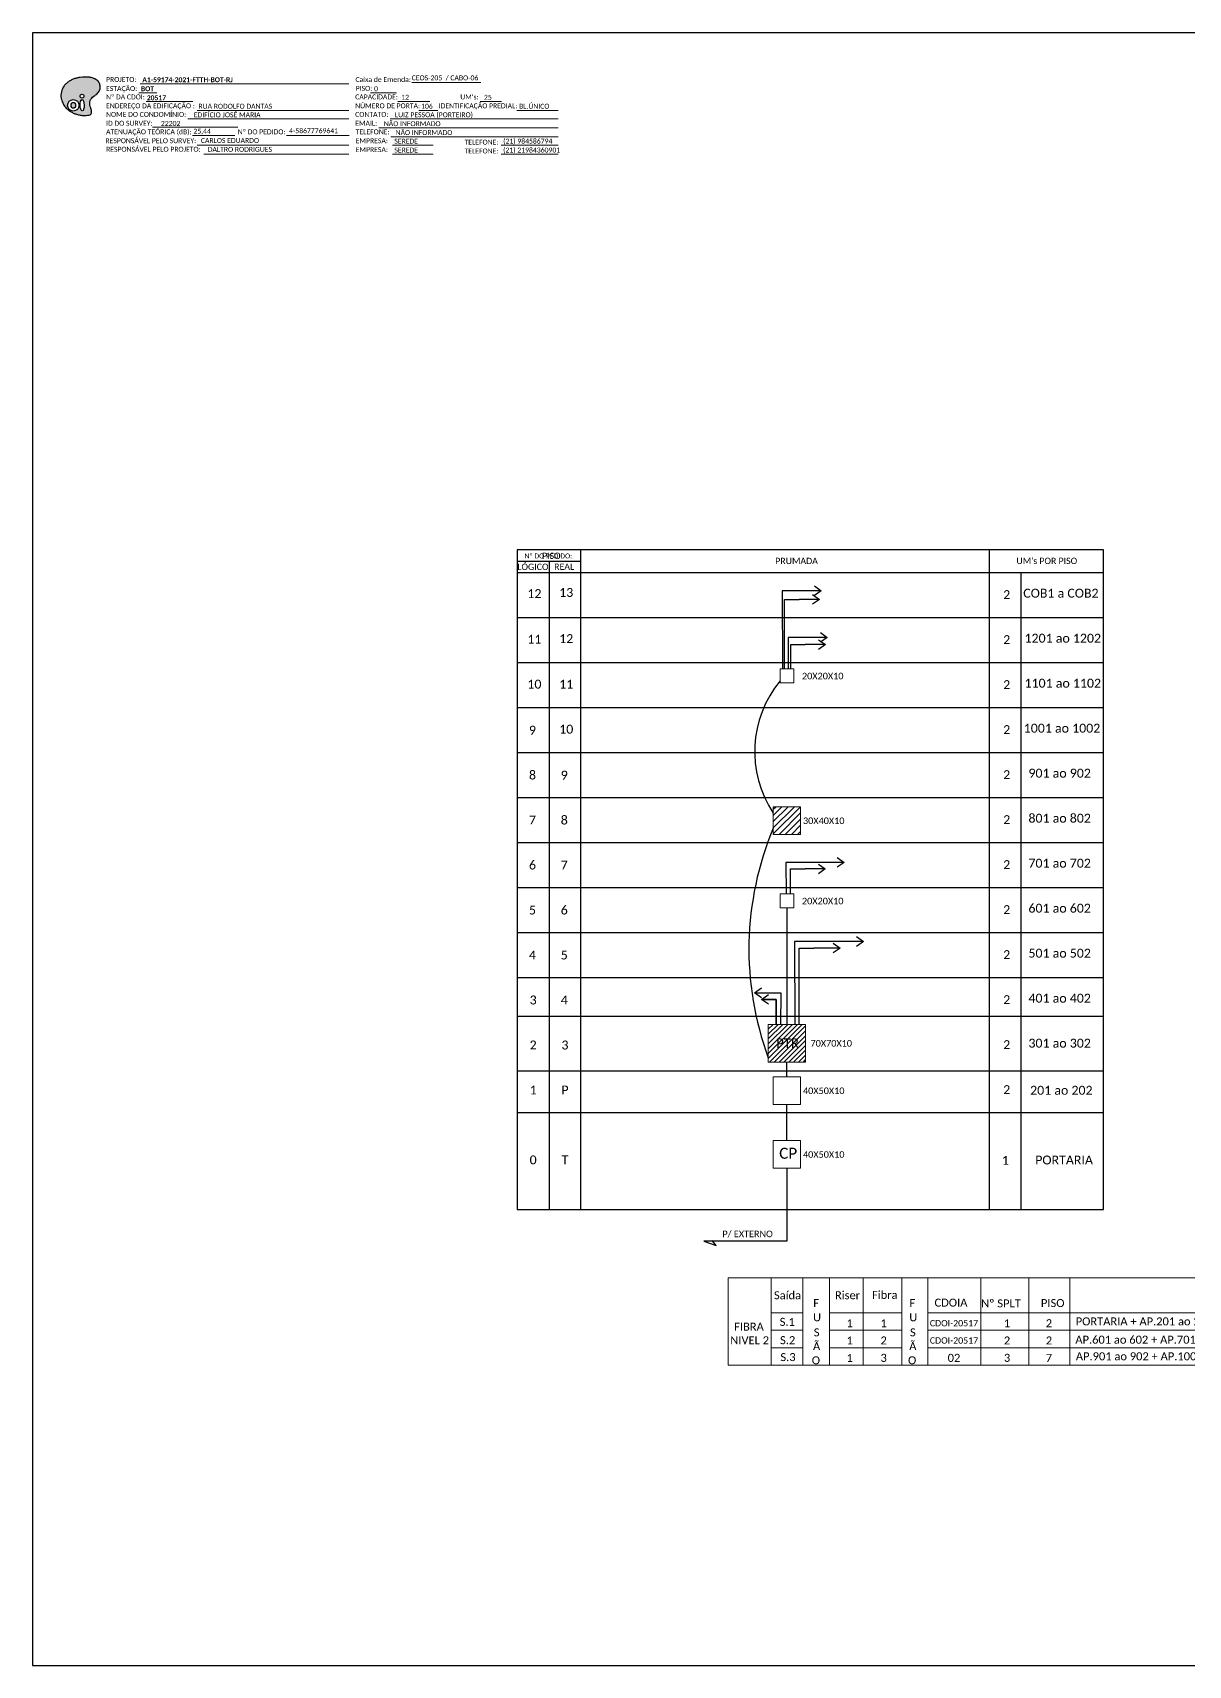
# Model space of a CAD drawing. Header units: metres. Extents: x -1286 to 444, y -500 to 94.
# Drawn here: x -397 to 23, y -500 to 94 of the extents above; entities that cross this region are included whole.
import ezdxf
from ezdxf.enums import TextEntityAlignment as Align

# ---------------------------------------------------------------- set-up
doc = ezdxf.new("R2010")
doc.units = ezdxf.units.M
doc.layers.add('(Notas)', color=7, linetype='Continuous', lineweight=0)
doc.layers.add('_NUMERAÇÃO_', color=34, linetype='Continuous', lineweight=0)
doc.styles.add('WMF-Calibri0', font='calibri.ttf')
doc.styles.add('WMF-Calibri1', font='calibrib.ttf')
doc.dimstyles.new('ISO-25', dxfattribs={"dimtxt": 2.5, "dimasz": 2.5, "dimexe": 1.25, "dimexo": 0.625, "dimtad": 1, "dimtxsty": 'Standard', "dimcen": 2.5, "dimadec": 0, "dimazin": 0, "dimtfac": 1, "dimtmove": 0, "dimatfit": 3, "dimfxl": 0, "dimarcsym": 0})

# ---------------------------------------------------------------- blocks, each defined once
blk = doc.blocks.new('OI')
h = blk.add_hatch(color=40)
edge = h.paths.add_edge_path()
edge.add_spline(control_points=[(4.35, -0.67), (3.92, -0.99), (3.26, -1.5), (2.81, -2.59), (2.9, -3.5), (3.06, -4.27), (3.31, -4.85), (3.37, -5.39), (3.4, -5.88), (3.2, -6.4), (2.54, -6.61), (1.65, -6.63), (0.55, -6.67), (-0.56, -6.42), (-1.61, -6.14), (-2.77, -5.61), (-3.92, -4.77), (-4.89, -3.7), (-5.34, -2.65), (-5.6, -1.94), (-5.85, -0.96), (-5.71, 0.47), (-5.1, 2.02), (-4.14, 3.02), (-3.3, 3.61), (-2.37, 4.16), (-1.36, 4.44), (-0.56, 4.7), (0.79, 4.85), (2.24, 4.97), (3.79, 4.57), (4.67, 4.21), (5.44, 3.65), (5.76, 2.99), (6.03, 2.21), (6.01, 1.46), (5.72, 0.64), (5.31, 0.08), (4.88, -0.38), (4.51, -0.55), (4.35, -0.67)], knot_values=[0, 0, 0, 0, 1.60434, 2.417191, 3.427595, 4.282808, 4.776746, 5.304182, 5.888771, 6.258406, 6.858137, 7.79129, 8.986195, 10.124242, 11.187857, 12.242908, 13.953784, 15.414161, 16.515391, 17.349188, 17.675853, 19.552021, 21.515531, 22.568638, 23.63245, 24.621084, 25.782718, 26.745347, 27.142653, 29.870543, 31.004649, 31.921532, 32.709589, 33.801391, 34.042471, 35.192333, 35.971461, 36.628871, 37.254359, 37.836911, 37.836911, 37.836911, 37.836911], degree=3, periodic=0)
h.paths.add_polyline_path([(1.13, -0.87, -1), (-0.04, -0.87, -1)], flags=16)
edge = h.paths.add_edge_path(flags=16)
edge.add_ellipse((0.56, -3.59), major_axis=(-0.02, 1.71), ratio=0.361305, start_angle=0, end_angle=360)
h.paths.add_polyline_path([(-0.36, -3.62, -1), (-3.8, -3.62, -1)], flags=16)
edge = h.paths.add_edge_path(flags=0)
edge.add_ellipse((-2.08, -3.62), major_axis=(0, 0.885), ratio=0.758294, start_angle=0, end_angle=360)
at = {"color": 40}
for centre, radius in [((-2.08, -3.62), 1.72), ((0.54, -0.87), 0.587)]:
    blk.add_circle(centre, radius, dxfattribs=at)
blk.add_ellipse((-2.08, -3.62), major_axis=(0, 0.885), ratio=0.758294, start_param=-3.141592653589792, end_param=3.141592653589792, dxfattribs=at)
blk.add_ellipse((0.56, -3.59), major_axis=(-0.02, 1.71), ratio=0.361305, dxfattribs=at)
at = {"color": 40, "start_tangent": (-0.800898, -0.598801), "end_tangent": (-0.800898, -0.598801)}
blk.add_spline([(4.35, -0.67), (3.2, -1.78), (2.9, -2.54), (2.92, -3.55), (3.12, -4.38), (3.28, -4.85), (3.37, -5.37), (3.35, -5.95), (3.2, -6.29), (2.66, -6.55), (1.73, -6.63), (0.54, -6.62), (-0.58, -6.41), (-1.6, -6.11), (-2.56, -5.67), (-3.95, -4.67), (-4.89, -3.56), (-5.37, -2.56), (-5.64, -1.78), (-5.72, -1.46), (-5.63, 0.42), (-4.84, 2.22), (-4.13, 2.99), (-3.27, 3.62), (-2.4, 4.09), (-1.3, 4.47), (-0.37, 4.72), (0.02, 4.77), (2.75, 4.8), (3.85, 4.53), (4.69, 4.16), (5.31, 3.68), (5.85, 2.73), (5.93, 2.5), (5.94, 1.35), (5.67, 0.62), (5.29, 0.08), (4.84, -0.36), (4.35, -0.67)], degree=3, dxfattribs=at)

msp = doc.modelspace()

# ---------------------------------------------------------------- hatches: boundary and pattern name
h = msp.add_hatch()
h.set_pattern_fill('LINE', color=1, scale=0.5, angle=45)
h.set_pattern_definition([(45, (76.4706, 0), (-1.122532, 1.122532), [])])
h.paths.add_polyline_path([(-127.59, -197.47), (-117.68, -197.47), (-117.68, -187.43), (-127.59, -187.43)])
h = msp.add_hatch()
h.set_pattern_fill('ANSI31', color=1, scale=10, style=0)
h.set_pattern_definition([(45, (-741.0395, -664.3414), (-0.8838835, 0.8838835), [])])
h.paths.add_polyline_path([(-115.85, -266.62), (-129.42, -266.62), (-129.42, -280.38), (-115.85, -280.38)])
h.paths.add_polyline_path([(-126.96, -276.03), (-117.54, -276.03), (-117.54, -270.88), (-126.96, -270.88)], flags=24)

# ---------------------------------------------------------------- linework, layer by layer
at = {"layer": '(Notas)', "lineweight": 0}
for p, q in [((-128.36, -390.59), (-128.36, -358.79)), ((-116.83, -390.59), (-116.83, -358.79)), ((-107.19, -390.59), (-107.19, -358.79)), ((-94.85, -390.59), (-94.85, -358.79)), ((-80.82, -390.59), (-80.82, -358.79)), ((-71.36, -390.59), (-71.36, -358.79)), ((-52.05, -390.59), (-52.05, -358.79)), ((-34.57, -390.59), (-34.57, -358.79)), ((-19.66, -390.59), (-19.66, -358.79))]:
    msp.add_line(p, q, dxfattribs=at)
msp.add_lwpolyline([(-397.08, -499.81), (443.92, -499.81), (443.92, 94.19), (-397.08, 94.19)], close=True)
at = {"color": 7, "lineweight": 0}
for points in [[(-358.49, 72.24), (-351.94, 72.24)], [(-357.97, 75.52), (-282, 75.52)], [(-274.2, 72.28), (-264.72, 72.28)], [(-259.16, 76.01), (-234.02, 76.01)], [(-355.82, 69.17), (-338.85, 69.17)], [(-337.25, 65.93), (-282, 65.93)], [(-264.15, 69.17), (-252.53, 69.17)], [(-256.57, 65.93), (-249.62, 65.93)], [(-234.21, 69.17), (-226.54, 69.17)], [(-220.87, 65.93), (-205.84, 65.93)], [(-353.5, 59.75), (-322.46, 59.75)], [(-340.66, 62.82), (-282, 62.82)], [(-271.08, 59.58), (-205.81, 59.58)], [(-267.04, 62.82), (-205.81, 62.82)], [(-338.97, 56.79), (-323.46, 56.79)], [(-304.74, 56.79), (-281.97, 56.79)], [(-266.79, 56.34), (-205.81, 56.34)], [(-337.25, 53.23), (-282, 53.23)], [(-334.76, 49.99), (-282, 49.99)], [(-266.18, 53.23), (-251.38, 53.23)], [(-266.18, 49.99), (-251.38, 49.99)], [(-226.58, 53.23), (-205.81, 53.23)], [(-226.58, 49.99), (-205.81, 49.99)]]:
    msp.add_lwpolyline(points, dxfattribs=at)
at = {"color": 0}
for points in [[(-7.45, -93.97), (-220.76, -93.97)], [(-220.76, -98.08), (-197.61, -98.08)], [(-220.76, -102.2), (-7.45, -102.2)]]:
    msp.add_lwpolyline(points, dxfattribs=at)
for points in [[(-220.76, -93.97), (-220.76, -102.2)], [(-197.61, -102.2), (-197.61, -93.97)], [(-49.04, -93.97), (-49.04, -102.2)], [(-7.45, -102.2), (-7.45, -93.97)], [(-209.19, -98.08), (-209.19, -102.2)], [(-220.76, -102.2), (-7.45, -102.2)], [(-220.76, -102.2), (-220.76, -333.96), (-7.45, -333.96), (-7.45, -102.2)], [(-209.19, -102.2), (-209.19, -333.96)], [(-197.61, -333.96), (-197.61, -102.2)], [(-49.04, -102.2), (-49.04, -333.96)], [(-37.46, -333.96), (-37.46, -102.2)], [(-220.76, -118.57), (-7.45, -118.57)], [(-220.76, -134.94), (-7.45, -134.94)], [(-220.76, -151.31), (-7.45, -151.31)], [(-220.76, -167.68), (-7.45, -167.68)], [(-220.76, -184.06), (-7.45, -184.06)], [(-220.76, -200.43), (-7.45, -200.43)], [(-220.76, -216.8), (-7.45, -216.8)], [(-220.76, -233.17), (-7.45, -233.17)], [(-220.76, -249.54), (-7.45, -249.54)], [(-220.76, -263.57), (-7.45, -263.57)], [(-220.76, -283.46), (-7.45, -283.46)], [(-220.76, -298.66), (-7.45, -298.66)]]:
    msp.add_lwpolyline(points)
at = {"color": 3}
for points in [[(-117.44, -108.87), (-124.4, -108.87), (-124.28, -137.31)], [(-123.46, -137.31), (-123.46, -111.98), (-118.14, -111.98)], [(-115.25, -125.83), (-122.21, -125.83), (-122.16, -137.31)], [(-121.27, -137.31), (-121.27, -128.43), (-115.95, -128.43)], [(-116.03, -207.69), (-122.99, -207.69), (-122.94, -219.17)], [(-121.3, -219.17), (-121.3, -210.06), (-115.98, -210.06)], [(-122.63, -224.24), (-122.63, -266.62)], [(-112.89, -236.46), (-119.85, -236.46), (-119.72, -266.62)], [(-118.16, -266.62), (-118.16, -238.83), (-112.84, -238.83)], [(-131.83, -255.14), (-124.87, -255.14), (-124.92, -266.62)], [(-126.55, -266.62), (-126.55, -257.51), (-131.87, -257.51)], [(-122.63, -285.67), (-122.63, -280.38)], [(-122.63, -308.85), (-122.63, -295.71)]]:
    msp.add_lwpolyline(points, dxfattribs=at)
for points in [[(-125.12, -141.63, 0.330777), (-127.59, -189.71, -0.513979)], [(-127.59, -195.2, 0.190091), (-129.42, -278.73, -0.743072)]]:
    msp.add_lwpolyline(points, format="xyb", dxfattribs=at)
at = {"lineweight": 0}
for points in [[(-120.15, -137.31), (-125.12, -137.31), (-125.12, -142.38), (-120.15, -142.38)], [(-120.15, -219.17), (-125.12, -219.17), (-125.12, -224.24), (-120.15, -224.24)]]:
    msp.add_lwpolyline(points, close=True, dxfattribs=at)
at = {"color": 1, "lineweight": 0}
for points in [[(-117.68, -187.43), (-127.59, -187.43), (-127.59, -197.47), (-117.68, -197.47)], [(-129.42, -266.62), (-115.85, -266.62), (-115.85, -280.38), (-129.42, -280.38)]]:
    msp.add_lwpolyline(points, close=True, dxfattribs=at)
at = {"color": 7, "lineweight": 0}
for points in [[(-117.68, -285.67), (-127.59, -285.67), (-127.59, -295.71), (-117.68, -295.71)], [(-117.68, -308.85), (-127.59, -308.85), (-127.59, -318.89), (-117.68, -318.89)]]:
    msp.add_lwpolyline(points, close=True, dxfattribs=at)
at = {"color": 1}
for points in [[(-122.69, -318.89), (-122.69, -345.52), (-152.83, -345.52)], [(-152.83, -345.52), (-148.42, -347.11)], [(-148.42, -347.11), (-149.82, -345.29)]]:
    msp.add_lwpolyline(points, dxfattribs=at)
at = {"layer": '_NUMERAÇÃO_', "color": 0, "lineweight": 0}
for p, q in [((193.88, -358.79), (-143.99, -358.79)), ((-143.99, -358.79), (-143.99, -390.59)), ((-116.83, -371.51), (-128.36, -371.51)), ((-80.82, -371.51), (-107.19, -371.51)), ((193.88, -371.51), (-71.36, -371.51)), ((-116.83, -377.85), (-128.36, -377.85)), ((-80.82, -377.85), (-107.19, -377.85)), ((193.88, -377.85), (-71.36, -377.85)), ((-116.83, -384.26), (-128.36, -384.26)), ((-80.82, -384.26), (-107.19, -384.26)), ((193.88, -384.26), (-71.36, -384.26)), ((193.88, -390.59), (-143.99, -390.59)), ((-116.83, -390.59), (-128.36, -390.59)), ((-80.82, -390.59), (-107.19, -390.59)), ((193.88, -390.59), (-71.36, -390.59))]:
    msp.add_line(p, q, dxfattribs=at)

# ---------------------------------------------------------------- block references
at = {"color": 7, "xscale": 1.213923925163967, "yscale": 1.213923925163967, "zscale": 1.213923925163967, "rotation": 0.1532896023949059}
msp.add_blockref('OI', (-379.77, 72.14), dxfattribs=at)

# ---------------------------------------------------------------- texts
at = {"color": 7, "lineweight": 0, "style": 'WMF-Calibri0'}
for s, height, p in [('PROJETO:', 1.793, (-370.37, 76.26)), ('Caixa de Emenda:', 1.7927, (-279.61, 76.26)), ('ESTAÇÃO:', 1.793, (-370.37, 72.98)), ('Nº DA CDOI:', 1.7927, (-370.37, 69.91)), ('CAPACIDADE:', 1.7927, (-279.72, 69.91)), ('PISO:', 1.793, (-279.54, 73.03)), ("UM's:", 1.793, (-241.48, 69.91)), ('ENDEREÇO DA EDIFICAÇÃO :', 1.7927, (-370.37, 66.68)), ('NOME DO CONDOMÍNIO:', 1.7927, (-370.37, 63.56)), ('CONTATO:', 1.793, (-279.72, 63.56)), ('NÚMERO DE PORTA:', 1.7927, (-279.72, 66.68)), ('IDENTIFICAÇÃO PREDIAL:', 1.7927, (-249.35, 66.68)), ('ATENUAÇÃO TEÓRICA (dB):', 1.7927, (-370.37, 57.21)), ('ID DO SURVEY:', 1.7927, (-370.37, 60.33)), ('EMAIL:', 1.793, (-279.72, 60.33)), ('RESPONSÁVEL PELO SURVEY:', 1.7927, (-370.61, 53.98)), ('Nº DO PEDIDO:', 1.7927, (-322.45, 57.21)), ('TELEFONE:', 1.793, (-279.54, 57.21)), ('EMPRESA:', 1.793, (-279.54, 53.98)), ('TELEFONE:', 1.793, (-239.94, 53.47)), ('RESPONSÁVEL PELO PROJETO:', 1.7927, (-370.37, 50.87)), ('EMPRESA:', 1.793, (-279.54, 50.74)), ('TELEFONE:', 1.793, (-239.94, 50.24)), ('Nº DO PEDIDO:', 1.7927, (-218.13, -97.09))]:
    msp.add_text(s, height=height, dxfattribs=at).set_placement(p)
at = {"color": 7}
for s, height, style, p in [('A1-59174-2021-FTTH-BOT-RJ', 1.7927, 'WMF-Calibri1', (-357.17, 76.17)), ('CEOS-205  / CABO-06', 1.7927, 'WMF-Calibri0', (-259.15, 76.85)), ('BOT', 1.793, 'WMF-Calibri1', (-357.69, 72.89)), ('0', 1.79, 'WMF-Calibri0', (-272.85, 72.88)), ('12', 1.793, 'WMF-Calibri0', (-262.98, 69.79)), ('25', 1.793, 'WMF-Calibri0', (-232.86, 69.77)), ('EDIFÍCIO JOSÉ MARIA', 1.7927, 'WMF-Calibri0', (-338.46, 63.39)), ('RUA RODOLFO DANTAS', 1.7927, 'WMF-Calibri0', (-336.74, 66.52)), ('LUIZ PESSOA (PORTEIRO)', 1.7927, 'WMF-Calibri0', (-265.26, 63.42)), ('106', 1.793, 'WMF-Calibri0', (-255.75, 66.53)), ('BL.ÚNICO', 1.793, 'WMF-Calibri0', (-220.11, 66.53)), ('22202', 1.793, 'WMF-Calibri0', (-350.41, 60.28)), ('4-58677769641', 1.7927, 'WMF-Calibri0', (-303.79, 57.62)), ('NÃO INFORMADO', 1.7927, 'WMF-Calibri0', (-269.3, 60.18)), ('25,44', 1.793, 'WMF-Calibri0', (-338.59, 57.45)), ('CARLOS EDUARDO', 1.7927, 'WMF-Calibri0', (-335.86, 54.07)), ('SEREDE', 1.793, 'WMF-Calibri0', (-265.48, 53.83)), ('NÃO INFORMADO', 1.7927, 'WMF-Calibri0', (-265.01, 56.94)), ('(21) 984586794', 1.7927, 'WMF-Calibri0', (-225.88, 53.83)), ('DALTRO RODRIGUES', 1.7927, 'WMF-Calibri0', (-333.37, 50.83)), ('SEREDE', 1.793, 'WMF-Calibri0', (-265.48, 50.59)), ('(21) 21984360901', 1.7927, 'WMF-Calibri0', (-225.88, 50.59)), ('COB1 a COB2', 3.24, 'WMF-Calibri0', (-36.64, -111.36)), ('1201 ao 1202', 3.24, 'WMF-Calibri0', (-36.19, -127.73)), ('20X20X10', 2.373, 'WMF-Calibri0', (-117.15, -141.06)), ('1101 ao 1102', 3.24, 'WMF-Calibri0', (-36.19, -144.1)), ('1001 ao 1002', 3.24, 'WMF-Calibri0', (-36.47, -160.47)), ('901 ao 902', 3.24, 'WMF-Calibri0', (-34.76, -176.84)), ('801 ao 802', 3.24, 'WMF-Calibri0', (-34.76, -193.22)), ('30X40X10', 2.373, 'WMF-Calibri0', (-116.79, -193.72)), ('701 ao 702', 3.24, 'WMF-Calibri0', (-34.76, -209.59)), ('20X20X10', 2.373, 'WMF-Calibri0', (-117.15, -222.92)), ('601 ao 602', 3.24, 'WMF-Calibri0', (-34.76, -225.96)), ('501 ao 502', 3.24, 'WMF-Calibri0', (-34.76, -242.33)), ('401 ao 402', 3.24, 'WMF-Calibri0', (-34.76, -258.7)), ('PTR', 3.433, 'WMF-Calibri0', (-126.56, -275.15)), ('70X70X10', 2.373, 'WMF-Calibri0', (-114.05, -274.69)), ('301 ao 302', 3.24, 'WMF-Calibri0', (-34.76, -275.07)), ('40X50X10', 2.373, 'WMF-Calibri0', (-116.79, -291.95)), ('201 ao 202', 3.24, 'WMF-Calibri0', (-34.15, -292.21)), ('CP', 4, 'WMF-Calibri0', (-125.45, -315.5)), ('40X50X10', 2.373, 'WMF-Calibri0', (-116.79, -315.14)), ('PORTARIA', 3.24, 'WMF-Calibri0', (-32.3, -317.57)), ('P/ EXTERNO', 2.373, 'WMF-Calibri0', (-146.12, -344.03))]:
    msp.add_text(s, height=height, dxfattribs=dict(at, style=style)).set_placement(p)
at = {"color": 7, "style": 'WMF-Calibri1'}
msp.add_text('20517', height=1.793, dxfattribs=at).set_placement((-352.04, 69.6), align=Align.CENTER)
at = {"color": 0, "style": 'WMF-Calibri0'}
for s, p in [('     PISO', (-215.8, -97.27)), ('  LÓGICO', (-222.34, -101.3)), ('    REAL', (-210.58, -101.25)), ('PRUMADA', (-126.89, -99.16)), ("UM's POR PISO", (-39.15, -99.13))]:
    msp.add_text(s, height=2.3, dxfattribs=at).set_placement(p)
at = {"color": 7, "style": 'WMF-Calibri0'}
for s, p in [('12', (-214.51, -109.9)), ('13', (-202.94, -109.48)), ('12', (-202.94, -126.27)), ('11', (-214.51, -126.49)), ('10', (-214.51, -142.82)), ('11', (-202.94, -142.86)), ('10', (-202.94, -159.2))]:
    msp.add_text(s, height=3.24, dxfattribs=at).set_placement(p, align=Align.MIDDLE_CENTER)
at = {"color": 7, "linetype": 'Continuous', "lineweight": 0, "style": 'WMF-Calibri0'}
for s, height, p in [('Saída', 2.911, (-122.43, -365.16)), ('F', 2.91, (-112, -368.03)), ('Riser', 2.911, (-100.59, -365.15)), ('Fibra', 2.911, (-87.02, -365.03)), ('F', 2.91, (-76.99, -368.03)), ('CDOIA', 2.911, (-62.95, -367.84)), ('Nº SPLT', 2.911, (-44.75, -368.13)), ('PISO', 2.911, (-25.93, -368)), ('S.1', 2.911, (-122.5, -374.84)), ('S.1', 2.911, (-122.5, -374.85)), ('U', 2.91, (-111.67, -373.18)), ('1', 2.91, (-99.78, -375.33)), ('1', 2.91, (-87.44, -375.33)), ('U', 2.91, (-76.66, -373.18)), ('CDOI-20517', 2.3, (-61.85, -375.33)), ('1', 2.91, (-42.54, -375.33)), ('2', 2.91, (-27.29, -375.33)), ('PORTARIA + AP.201 ao 202 + AP.301 ao 302 + AP.401 ao 402 + AP.501 ao 502', 2.9106, (53.54, -374.67)), ('NIVEL 2', 2.911, (-136.2, -381.54)), ('FIBRA ', 2.911, (-135.93, -376.58)), ('S.2', 2.911, (-122.37, -381.5)), ('S.2', 2.911, (-122.37, -381.51)), ('S', 2.91, (-111.83, -378.66)), ('1', 2.91, (-99.78, -381.61)), ('2', 2.91, (-87.44, -381.61)), ('S', 2.91, (-76.81, -378.66)), ('2', 2.91, (-42.54, -381.61)), ('2', 2.91, (-27.29, -381.61)), ('AP.601 ao 602 + AP.701 ao 702 + AP.801 ao 802', 2.9106, (26.4, -381.32)), ('Ã', 2.91, (-111.84, -383.68)), ('Ã', 2.91, (-76.83, -383.68)), ('CDOI-20517', 2.3, (-61.85, -381.61)), ('AP.901 ao 902 + AP.1001 ao 1002 + AP.1101 ao 1102 + AP.1201 ao 1202 + COB1 a COB2', 2.9106, (63.36, -387.37)), ('S.3', 2.911, (-122.24, -387.66)), ('O', 2.91, (-112.08, -388.83)), ('1', 2.91, (-99.78, -387.94)), ('3', 2.91, (-87.44, -387.94)), ('O', 2.91, (-77.07, -388.83)), ('02', 2.911, (-61.85, -387.94)), ('3', 2.91, (-42.54, -387.94)), ('7', 2.91, (-27.29, -387.94))]:
    msp.add_text(s, height=height, dxfattribs=at).set_placement(p, align=Align.MIDDLE_CENTER)
at = {"color": 7, "style": 'WMF-Calibri0'}
for tag, flags, p in [('2', 4, (-42.66, -110.27)), ('2', 4, (-42.66, -126.64)), ('2', 4, (-42.66, -143.01)), ('9', 4, (-215.22, -159.58)), ('2', 4, (-42.66, -159.38)), ('8', 4, (-215.22, -175.88)), ('9', 4, (-203.65, -175.95)), ('2', 4, (-42.66, -175.76)), ('7', 4, (-215.22, -192.26)), ('8', 4, (-203.65, -192.26)), ('2', 4, (-42.66, -192.13)), ('6', 4, (-215.22, -208.63)), ('7', 4, (-203.65, -208.63)), ('2', 4, (-42.66, -208.5)), ('5', 4, (-215.22, -225)), ('6', 4, (-203.65, -225)), ('2', 4, (-42.66, -224.87)), ('4', 4, (-215.22, -241.37)), ('5', 4, (-203.65, -241.37)), ('2', 4, (-42.66, -241.24)), ('3', 4, (-214.97, -257.74)), ('4', 4, (-203.65, -257.74)), ('2', 4, (-42.66, -257.62)), ('2', 4, (-214.97, -274.12)), ('3', 4, (-203.4, -274.12)), ('2', 4, (-42.66, -273.99)), ('1', 4, (-214.97, -290.49)), ('P', 4, (-203.4, -290.47)), ('2', 4, (-42.66, -290.36)), ('0', 4, (-214.97, -315.91)), ('T', 12, (-203.4, -315.87)), ('1', 4, (-43.18, -316.08))]:
    msp.add_attdef(tag, text='XX', height=3.24, dxfattribs=dict(at, flags=flags)).set_placement(p, align=Align.MIDDLE_CENTER)

# ---------------------------------------------------------------- leaders
at = {"color": 3}
for points, override in [([(-110.84, -111.98), (-118.14, -111.98)], {"dimgap": 0.625, "dimtad": 0, "dimldrblk": 'Open90'}), ([(-110.14, -108.87), (-117.44, -108.87)], {"dimgap": 0.625, "dimtad": 0, "dimldrblk": 'Open90'}), ([(-107.95, -125.83), (-115.25, -125.83)], {"dimgap": 0.625, "dimtad": 0, "dimldrblk": 'Open90'}), ([(-108.65, -128.43), (-115.95, -128.43)], {"dimgap": 0.625, "dimtad": 0, "dimldrblk": 'Open90'}), ([(-101.83, -207.69), (-116.03, -207.69)], {"dimgap": 0.625, "dimtad": 0, "dimldrblk": 'Open90'}), ([(-108.68, -210.06), (-115.98, -210.06)], {"dimgap": 0.625, "dimtad": 0, "dimldrblk": 'Open90'}), ([(-94.78, -236.46), (-112.89, -236.46)], {"dimgap": 0.625, "dimtad": 0, "dimldrblk": 'Open90'}), ([(-103.26, -238.83), (-112.84, -238.83)], {"dimgap": 0.625, "dimtad": 0, "dimldrblk": 'Open90'}), ([(-134.41, -255.14), (-124.87, -255.14), (-124.92, -266.62)], {"dimtad": 0, "dimldrblk": 'Open90'}), ([(-131.87, -257.51), (-126.55, -257.51), (-126.55, -266.62)], {"dimtad": 0, "dimldrblk": 'Open90'})]:
    msp.add_leader(points, dimstyle='ISO-25', override=override, dxfattribs=at)

doc.saveas('drawing.dxf')
